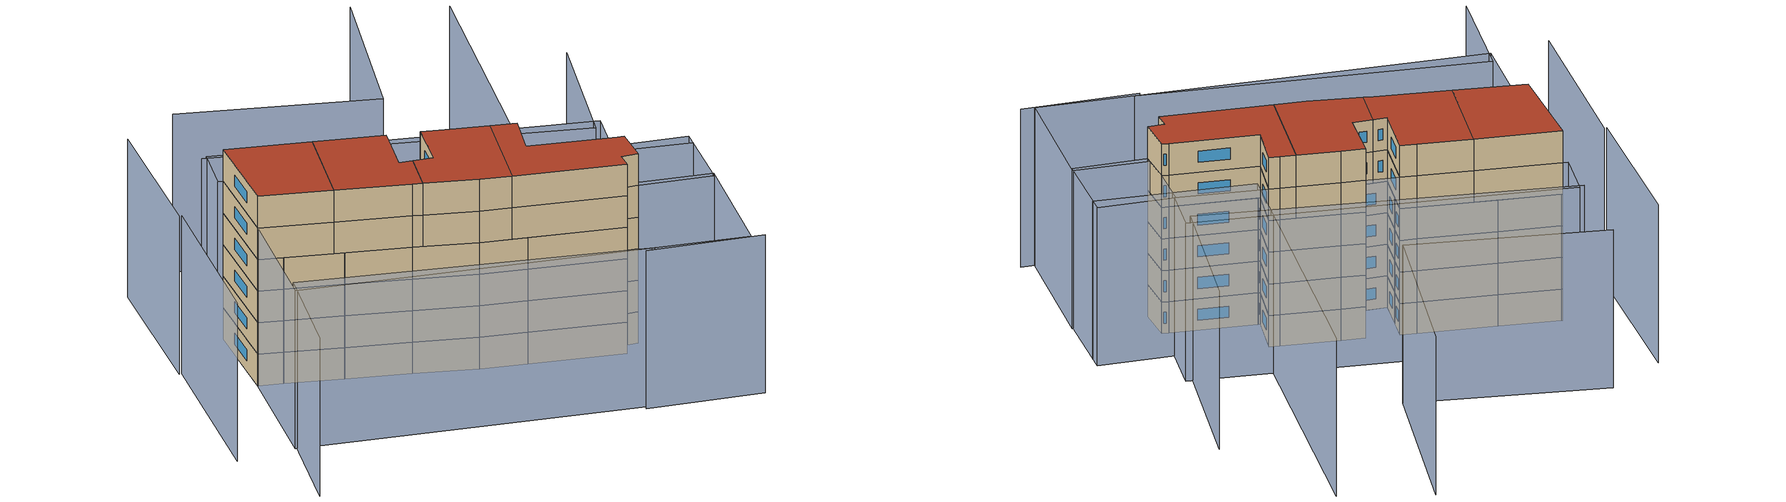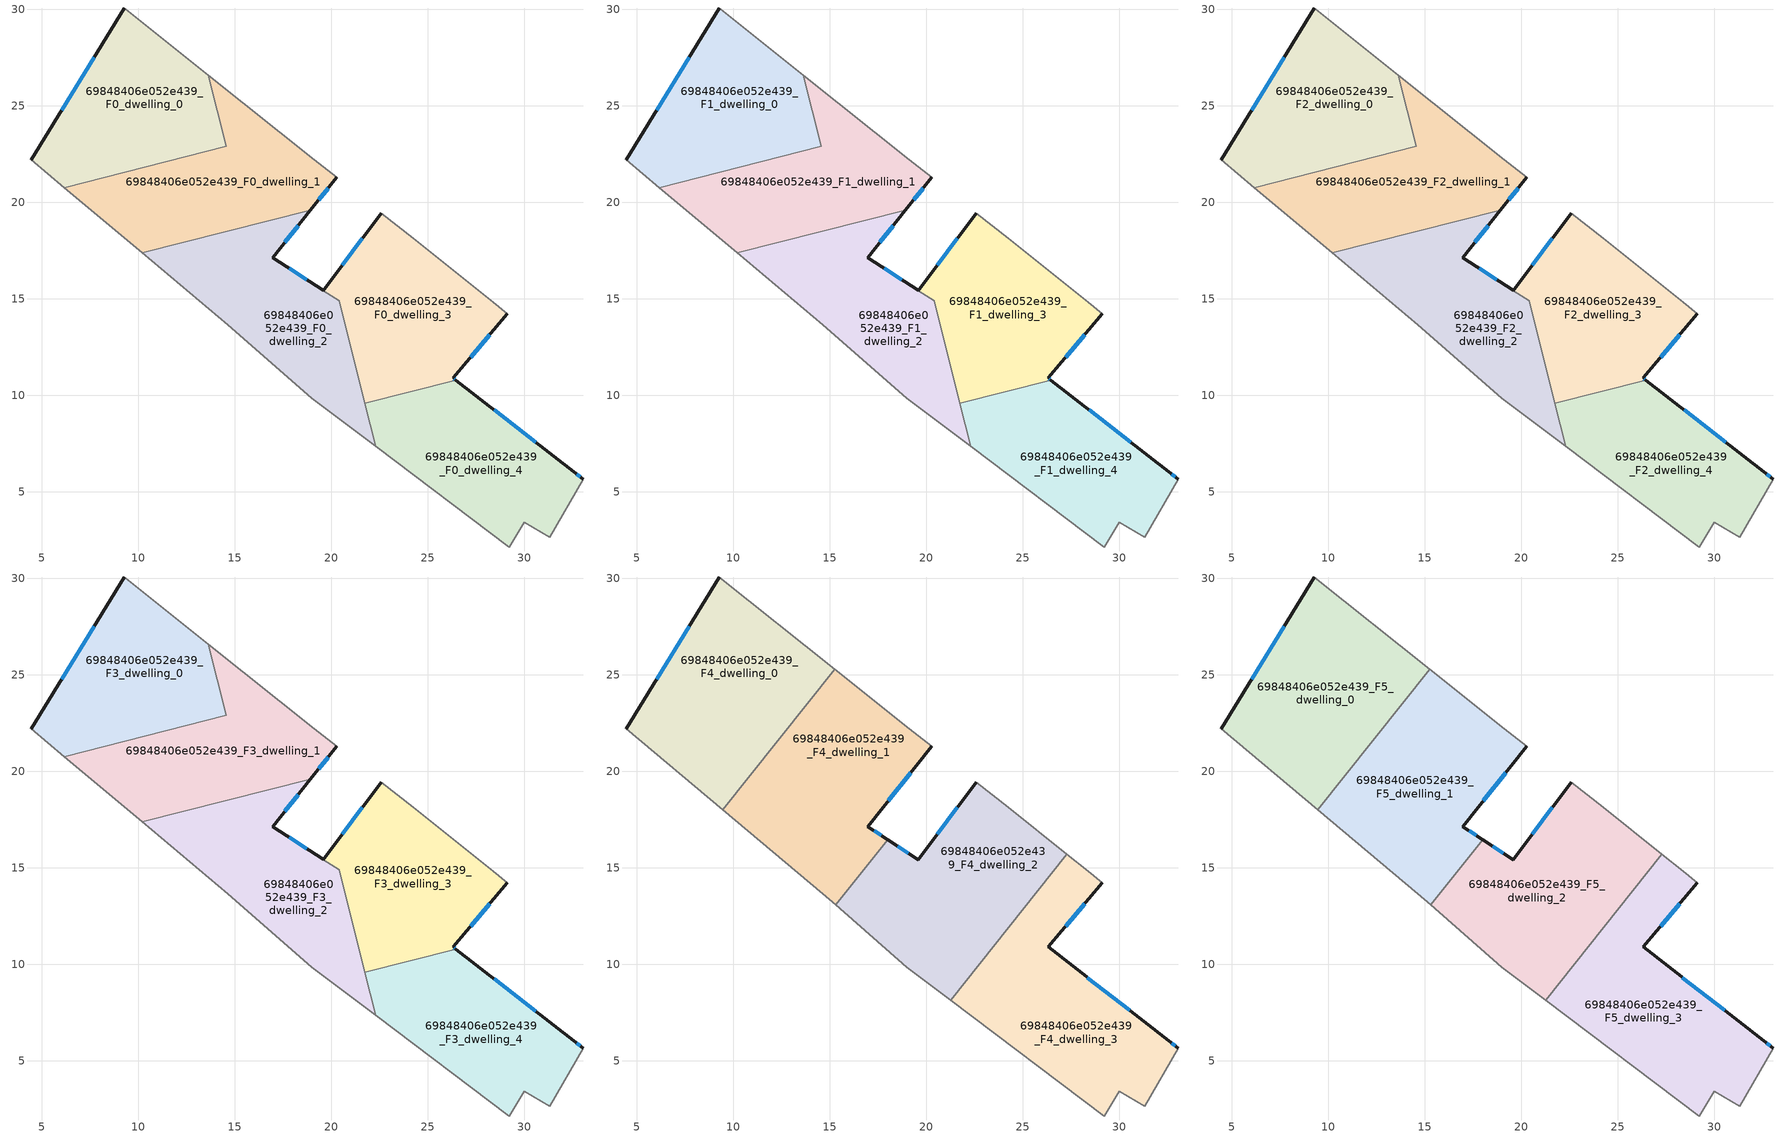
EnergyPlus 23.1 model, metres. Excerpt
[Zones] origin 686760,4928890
69848406e052e439_F0_dwelling_0
 floor ground (EU_floor_Construction): 13.63,26.59 14.57,22.9 6.16,20.77 4.45,22.21 9.27,30.08 9.34,30.02 z0
 wall outside (EU_wall_Construction): 9.27,30.08 4.45,22.21 z0:3
 wall adiabatic (EU_wall_Construction): 13.63,26.59 9.34,30.02 9.27,30.08 / 4.45,22.21 6.16,20.77 z0:3
 wall to 69848406e052e439_F0_dwelling_1 (EU_wall_Construction): 6.16,20.77 14.57,22.9 13.63,26.59 z0:3
 window (EU_Window_Construction): 7.7,27.52 6.02,24.77 z0.98:2.02
69848406e052e439_F0_dwelling_1
 floor ground (EU_floor_Construction): 19.12,22.21 20.27,21.3 18.91,19.6 10.19,17.39 6.16,20.77 14.57,22.9 13.63,26.59 z0
 wall outside (EU_wall_Construction): 18.91,19.6 20.27,21.3 z0:3
 wall adiabatic (EU_wall_Construction): 20.27,21.3 19.12,22.21 13.63,26.59 / 6.16,20.77 10.19,17.39 z0:3
 wall to 69848406e052e439_F0_dwelling_2 (EU_wall_Construction): 10.19,17.39 18.91,19.6 z0:3
 window (EU_Window_Construction): 19.36,20.15 19.83,20.74 z0.98:2.02
69848406e052e439_F0_dwelling_2
 floor ground (EU_floor_Construction): 18.91,19.6 16.95,17.14 20.4,14.92 22.31,7.35 18.98,9.87 14.63,13.66 10.19,17.39 z0
 wall outside (EU_wall_Construction): 19.59,15.44 16.95,17.14 18.91,19.6 z0:3
 wall adiabatic (EU_wall_Construction): 10.19,17.39 14.63,13.66 18.98,9.87 22.31,7.35 z0:3
 wall to 69848406e052e439_F0_dwelling_3 (EU_wall_Construction): 20.4,14.92 19.59,15.44 / 21.74,9.61 20.4,14.91 z0:3
 wall to 69848406e052e439_F0_dwelling_4 (EU_wall_Construction): 22.31,7.35 21.74,9.61 z0:3
 window (EU_Window_Construction): 17.59,17.94 18.28,18.8 / 18.73,15.99 17.81,16.58 z0.98:2.02
69848406e052e439_F0_dwelling_3
 floor ground (EU_floor_Construction): 28.38,14.82 29.12,14.24 26.31,10.91 26.45,10.8 21.74,9.61 20.4,14.92 19.59,15.44 22.58,19.45 24.23,18.14 z0
 wall outside (EU_wall_Construction): 26.45,10.8 26.31,10.91 29.12,14.24 / 22.58,19.45 19.59,15.44 z0:3
 wall to 69848406e052e439_F0_dwelling_4 (EU_wall_Construction): 21.74,9.61 26.45,10.8 z0:3
 wall adiabatic (EU_wall_Construction): 29.12,14.24 28.38,14.82 24.23,18.14 22.58,19.45 z0:3
 window (EU_Window_Construction): 26.4,10.83 26.36,10.87 / 21.61,18.14 20.56,16.74 / 27.22,11.99 28.21,13.15 z0.98:2.02
69848406e052e439_F0_dwelling_4
 floor ground (EU_floor_Construction): 32.57,6.04 33.05,5.67 31.31,2.66 30,3.43 29.22,2.15 22.31,7.35 21.74,9.61 26.45,10.8 z0
 wall outside (EU_wall_Construction): 33.05,5.67 32.57,6.04 26.45,10.8 z0:3
 wall adiabatic (EU_wall_Construction): 22.31,7.35 29.22,2.15 30,3.43 31.31,2.66 33.05,5.67 z0:3
 window (EU_Window_Construction): 30.58,7.58 28.44,9.25 / 32.89,5.79 32.73,5.92 z0.98:2.02
69848406e052e439_F1_dwelling_0
 floor to 69848406e052e439_F0_dwelling_0 (EU_floor_Construction): 13.63,26.59 14.57,22.9 6.16,20.77 4.45,22.21 9.27,30.08 9.34,30.02 z3
 wall outside (EU_wall_Construction): 9.27,30.08 4.45,22.21 z3:6
 wall adiabatic (EU_wall_Construction): 13.63,26.59 9.34,30.02 9.27,30.08 / 4.45,22.21 6.16,20.77 z3:6
 wall to 69848406e052e439_F1_dwelling_1 (EU_wall_Construction): 6.16,20.77 14.57,22.9 13.63,26.59 z3:6
 window (EU_Window_Construction): 7.7,27.52 6.02,24.77 z3.98:5.02
69848406e052e439_F1_dwelling_1
 floor to 69848406e052e439_F0_dwelling_1 (EU_floor_Construction): 19.12,22.21 20.27,21.3 18.91,19.6 10.19,17.39 6.16,20.77 14.57,22.9 13.63,26.59 z3
 wall outside (EU_wall_Construction): 18.91,19.6 20.27,21.3 z3:6
 wall adiabatic (EU_wall_Construction): 20.27,21.3 19.12,22.21 13.63,26.59 / 6.16,20.77 10.19,17.39 z3:6
 wall to 69848406e052e439_F1_dwelling_2 (EU_wall_Construction): 10.19,17.39 18.91,19.6 z3:6
 window (EU_Window_Construction): 19.36,20.15 19.83,20.74 z3.98:5.02
69848406e052e439_F1_dwelling_2
 floor to 69848406e052e439_F0_dwelling_2 (EU_floor_Construction): 18.91,19.6 16.95,17.14 20.4,14.92 22.31,7.35 18.98,9.87 14.63,13.66 10.19,17.39 z3
 wall outside (EU_wall_Construction): 19.59,15.44 16.95,17.14 18.91,19.6 z3:6
 wall adiabatic (EU_wall_Construction): 10.19,17.39 14.63,13.66 18.98,9.87 22.31,7.35 z3:6
 wall to 69848406e052e439_F1_dwelling_3 (EU_wall_Construction): 20.4,14.92 19.59,15.44 / 21.74,9.61 20.4,14.91 z3:6
 wall to 69848406e052e439_F1_dwelling_4 (EU_wall_Construction): 22.31,7.35 21.74,9.61 z3:6
 window (EU_Window_Construction): 17.59,17.94 18.28,18.8 / 18.73,15.99 17.81,16.58 z3.98:5.02
69848406e052e439_F1_dwelling_3
 floor to 69848406e052e439_F0_dwelling_3 (EU_floor_Construction): 28.38,14.82 29.12,14.24 26.31,10.91 26.45,10.8 21.74,9.61 20.4,14.92 19.59,15.44 22.58,19.45 24.23,18.14 z3
 wall outside (EU_wall_Construction): 26.45,10.8 26.31,10.91 29.12,14.24 / 22.58,19.45 19.59,15.44 z3:6
 wall to 69848406e052e439_F1_dwelling_4 (EU_wall_Construction): 21.74,9.61 26.45,10.8 z3:6
 wall adiabatic (EU_wall_Construction): 29.12,14.24 28.38,14.82 24.23,18.14 22.58,19.45 z3:6
 window (EU_Window_Construction): 26.4,10.83 26.36,10.87 / 21.61,18.14 20.56,16.74 / 27.22,11.99 28.21,13.15 z3.98:5.02
69848406e052e439_F1_dwelling_4
 floor to 69848406e052e439_F0_dwelling_4 (EU_floor_Construction): 32.57,6.04 33.05,5.67 31.31,2.66 30,3.43 29.22,2.15 22.31,7.35 21.74,9.61 26.45,10.8 z3
 wall outside (EU_wall_Construction): 33.05,5.67 32.57,6.04 26.45,10.8 z3:6
 wall adiabatic (EU_wall_Construction): 22.31,7.35 29.22,2.15 30,3.43 31.31,2.66 33.05,5.67 z3:6
 window (EU_Window_Construction): 30.58,7.58 28.44,9.25 / 32.89,5.79 32.73,5.92 z3.98:5.02
69848406e052e439_F2_dwelling_0
 floor to 69848406e052e439_F1_dwelling_0 (EU_floor_Construction): 13.63,26.59 14.57,22.9 6.16,20.77 4.45,22.21 9.27,30.08 9.34,30.02 z6
 wall outside (EU_wall_Construction): 9.27,30.08 4.45,22.21 z6:9
 wall adiabatic (EU_wall_Construction): 13.63,26.59 9.34,30.02 9.27,30.08 / 4.45,22.21 6.16,20.77 z6:9
 wall to 69848406e052e439_F2_dwelling_1 (EU_wall_Construction): 6.16,20.77 14.57,22.9 13.63,26.59 z6:9
 window (EU_Window_Construction): 7.7,27.52 6.02,24.77 z6.98:8.02
69848406e052e439_F2_dwelling_1
 floor to 69848406e052e439_F1_dwelling_1 (EU_floor_Construction): 19.12,22.21 20.27,21.3 18.91,19.6 10.19,17.39 6.16,20.77 14.57,22.9 13.63,26.59 z6
 wall outside (EU_wall_Construction): 18.91,19.6 20.27,21.3 z6:9
 wall adiabatic (EU_wall_Construction): 20.27,21.3 19.12,22.21 13.63,26.59 / 6.16,20.77 10.19,17.39 z6:9
 wall to 69848406e052e439_F2_dwelling_2 (EU_wall_Construction): 10.19,17.39 18.91,19.6 z6:9
 window (EU_Window_Construction): 19.36,20.15 19.83,20.74 z6.98:8.02
69848406e052e439_F2_dwelling_2
 floor to 69848406e052e439_F1_dwelling_2 (EU_floor_Construction): 18.91,19.6 16.95,17.14 20.4,14.92 22.31,7.35 18.98,9.87 14.63,13.66 10.19,17.39 z6
 wall outside (EU_wall_Construction): 19.59,15.44 16.95,17.14 18.91,19.6 z6:9
 wall adiabatic (EU_wall_Construction): 10.19,17.39 14.63,13.66 18.98,9.87 22.31,7.35 z6:9
 wall to 69848406e052e439_F2_dwelling_3 (EU_wall_Construction): 20.4,14.92 19.59,15.44 / 21.74,9.61 20.4,14.91 z6:9
 wall to 69848406e052e439_F2_dwelling_4 (EU_wall_Construction): 22.31,7.35 21.74,9.61 z6:9
 window (EU_Window_Construction): 17.59,17.94 18.28,18.8 / 18.73,15.99 17.81,16.58 z6.98:8.02
69848406e052e439_F2_dwelling_3
 floor to 69848406e052e439_F1_dwelling_3 (EU_floor_Construction): 28.38,14.82 29.12,14.24 26.31,10.91 26.45,10.8 21.74,9.61 20.4,14.92 19.59,15.44 22.58,19.45 24.23,18.14 z6
 wall outside (EU_wall_Construction): 26.45,10.8 26.31,10.91 29.12,14.24 / 22.58,19.45 19.59,15.44 z6:9
 wall to 69848406e052e439_F2_dwelling_4 (EU_wall_Construction): 21.74,9.61 26.45,10.8 z6:9
 wall adiabatic (EU_wall_Construction): 29.12,14.24 28.38,14.82 24.23,18.14 22.58,19.45 z6:9
 window (EU_Window_Construction): 26.4,10.83 26.36,10.87 / 21.61,18.14 20.56,16.74 / 27.22,11.99 28.21,13.15 z6.98:8.02
69848406e052e439_F2_dwelling_4
 floor to 69848406e052e439_F1_dwelling_4 (EU_floor_Construction): 32.57,6.04 33.05,5.67 31.31,2.66 30,3.43 29.22,2.15 22.31,7.35 21.74,9.61 26.45,10.8 z6
 wall outside (EU_wall_Construction): 33.05,5.67 32.57,6.04 26.45,10.8 z6:9
 wall adiabatic (EU_wall_Construction): 22.31,7.35 29.22,2.15 30,3.43 31.31,2.66 33.05,5.67 z6:9
 window (EU_Window_Construction): 30.58,7.58 28.44,9.25 / 32.89,5.79 32.73,5.92 z6.98:8.02
69848406e052e439_F3_dwelling_0
 floor to 69848406e052e439_F2_dwelling_0 (EU_floor_Construction): 13.63,26.59 14.57,22.9 6.16,20.77 4.45,22.21 9.27,30.08 9.34,30.02 z9
 wall outside (EU_wall_Construction): 9.27,30.08 4.45,22.21 z9:12
 wall adiabatic (EU_wall_Construction): 13.63,26.59 9.34,30.02 9.27,30.08 / 4.45,22.21 6.16,20.77 z9:12
 wall to 69848406e052e439_F3_dwelling_1 (EU_wall_Construction): 6.16,20.77 14.57,22.9 13.63,26.59 z9:12
 window (EU_Window_Construction): 7.7,27.52 6.02,24.77 z9.98:11.02
69848406e052e439_F3_dwelling_1
 floor to 69848406e052e439_F2_dwelling_1 (EU_floor_Construction): 19.12,22.21 20.27,21.3 18.91,19.6 10.19,17.39 6.16,20.77 14.57,22.9 13.63,26.59 z9
 wall outside (EU_wall_Construction): 18.91,19.6 20.27,21.3 z9:12
 wall adiabatic (EU_wall_Construction): 20.27,21.3 19.12,22.21 13.63,26.59 / 6.16,20.77 10.19,17.39 z9:12
 wall to 69848406e052e439_F3_dwelling_2 (EU_wall_Construction): 10.19,17.39 18.91,19.6 z9:12
 window (EU_Window_Construction): 19.36,20.15 19.83,20.74 z9.98:11.02
69848406e052e439_F3_dwelling_2
 floor to 69848406e052e439_F2_dwelling_2 (EU_floor_Construction): 18.91,19.6 16.95,17.14 20.4,14.92 22.31,7.35 18.98,9.87 14.63,13.66 10.19,17.39 z9
 wall outside (EU_wall_Construction): 19.59,15.44 16.95,17.14 18.91,19.6 z9:12
 wall adiabatic (EU_wall_Construction): 10.19,17.39 14.63,13.66 18.98,9.87 22.31,7.35 z9:12
 wall to 69848406e052e439_F3_dwelling_3 (EU_wall_Construction): 20.4,14.92 19.59,15.44 / 21.74,9.61 20.4,14.91 z9:12
 wall to 69848406e052e439_F3_dwelling_4 (EU_wall_Construction): 22.31,7.35 21.74,9.61 z9:12
 window (EU_Window_Construction): 17.59,17.94 18.28,18.8 / 18.73,15.99 17.81,16.58 z9.98:11.02
69848406e052e439_F3_dwelling_3
 floor to 69848406e052e439_F2_dwelling_3 (EU_floor_Construction): 28.38,14.82 29.12,14.24 26.31,10.91 26.45,10.8 21.74,9.61 20.4,14.92 19.59,15.44 22.58,19.45 24.23,18.14 z9
 wall outside (EU_wall_Construction): 26.45,10.8 26.31,10.91 29.12,14.24 / 22.58,19.45 19.59,15.44 z9:12
 wall to 69848406e052e439_F3_dwelling_4 (EU_wall_Construction): 21.74,9.61 26.45,10.8 z9:12
 wall adiabatic (EU_wall_Construction): 29.12,14.24 28.38,14.82 24.23,18.14 22.58,19.45 z9:12
 window (EU_Window_Construction): 26.4,10.83 26.36,10.87 / 21.61,18.14 20.56,16.74 / 27.22,11.99 28.21,13.15 z9.98:11.02
69848406e052e439_F3_dwelling_4
 floor to 69848406e052e439_F2_dwelling_4 (EU_floor_Construction): 32.57,6.04 33.05,5.67 31.31,2.66 30,3.43 29.22,2.15 22.31,7.35 21.74,9.61 26.45,10.8 z9
 wall outside (EU_wall_Construction): 33.05,5.67 32.57,6.04 26.45,10.8 z9:12
 wall adiabatic (EU_wall_Construction): 22.31,7.35 29.22,2.15 30,3.43 31.31,2.66 33.05,5.67 z9:12
 window (EU_Window_Construction): 30.58,7.58 28.44,9.25 / 32.89,5.79 32.73,5.92 z9.98:11.02
69848406e052e439_F4_dwelling_0
 floor to 69848406e052e439_F3_dwelling_0 (EU_floor_Construction): 13.63,26.59 14.27,24.06 13.04,22.52 6.16,20.77 4.45,22.21 9.27,30.08 z12
 floor to 69848406e052e439_F3_dwelling_1 (EU_floor_Construction): 13.04,22.52 9.45,18.01 6.16,20.77 z12; 15.26,25.29 14.27,24.06 13.63,26.59 z12
 wall outside (EU_wall_Construction): 9.27,30.08 4.45,22.21 z12:15
 wall to 69848406e052e439_F4_dwelling_1 (EU_wall_Construction): 9.45,18.01 15.26,25.29 z12:15
 wall adiabatic (EU_wall_Construction): 4.45,22.21 9.45,18.01 / 15.26,25.29 9.27,30.08 z12:15
 window (EU_Window_Construction): 7.7,27.52 6.02,24.77 z12.98:14.02
69848406e052e439_F4_dwelling_1
 floor to 69848406e052e439_F3_dwelling_1 (EU_floor_Construction): 19.12,22.21 20.27,21.3 18.91,19.6 10.19,17.39 9.45,18.01 13.04,22.52 14.57,22.9 14.27,24.06 15.26,25.29 z12
 floor to 69848406e052e439_F3_dwelling_0 (EU_floor_Construction): 14.27,24.06 14.57,22.9 13.04,22.52 z12
 floor to 69848406e052e439_F3_dwelling_2 (EU_floor_Construction): 18.91,19.6 16.95,17.14 17.99,16.46 15.29,13.08 14.63,13.66 10.19,17.39 z12
 wall outside (EU_wall_Construction): 17.99,16.46 16.95,17.14 20.27,21.3 z12:15
 wall adiabatic (EU_wall_Construction): 20.27,21.3 19.12,22.21 15.26,25.29 / 9.45,18.01 14.63,13.66 15.29,13.08 z12:15
 wall to 69848406e052e439_F4_dwelling_2 (EU_wall_Construction): 15.29,13.08 17.99,16.46 z12:15
 window (EU_Window_Construction): 18.03,18.49 19.19,19.94 / 17.65,16.68 17.29,16.92 z12.98:14.02
69848406e052e439_F4_dwelling_2
 floor to 69848406e052e439_F3_dwelling_2 (EU_floor_Construction): 20.4,14.91 21.91,8.96 21.26,8.15 18.98,9.87 15.29,13.08 17.99,16.46 z12
 floor to 69848406e052e439_F3_dwelling_3 (EU_floor_Construction): 24.23,18.14 27.28,15.7 22.59,9.82 21.74,9.61 20.4,14.92 19.59,15.44 22.58,19.45 z12
 floor to 69848406e052e439_F3_dwelling_4 (EU_floor_Construction): 22.59,9.82 21.91,8.96 21.74,9.61 z12
 wall outside (EU_wall_Construction): 22.58,19.45 19.59,15.44 17.99,16.46 z12:15
 wall adiabatic (EU_wall_Construction): 27.28,15.7 24.23,18.14 22.58,19.45 / 15.29,13.08 18.98,9.87 21.26,8.15 z12:15
 wall to 69848406e052e439_F4_dwelling_3 (EU_wall_Construction): 21.26,8.15 27.28,15.7 z12:15
 window (EU_Window_Construction): 19.07,15.77 18.51,16.13 / 21.61,18.14 20.56,16.74 z12.98:14.02
69848406e052e439_F4_dwelling_3
 floor to 69848406e052e439_F3_dwelling_3 (EU_floor_Construction): 28.38,14.82 29.12,14.24 26.31,10.91 26.45,10.8 22.59,9.82 27.28,15.7 z12
 floor to 69848406e052e439_F3_dwelling_4 (EU_floor_Construction): 32.57,6.04 33.05,5.67 31.31,2.66 30,3.43 29.22,2.15 22.31,7.35 21.91,8.96 22.59,9.82 26.45,10.8 z12
 floor to 69848406e052e439_F3_dwelling_2 (EU_floor_Construction): 21.91,8.96 22.31,7.35 21.26,8.15 z12
 wall outside (EU_wall_Construction): 33.05,5.67 32.57,6.04 26.31,10.91 29.12,14.24 z12:15
 wall adiabatic (EU_wall_Construction): 29.12,14.24 28.38,14.82 27.28,15.7 / 21.26,8.15 29.22,2.15 30,3.43 31.31,2.66 33.05,5.67 z12:15
 window (EU_Window_Construction): 27.22,11.99 28.21,13.15 / 30.54,7.62 28.35,9.32 / 32.89,5.79 32.73,5.92 z12.98:14.02
69848406e052e439_F5_dwelling_0
 floor to 69848406e052e439_F4_dwelling_0 (EU_floor_Construction): 15.26,25.29 9.45,18.01 4.45,22.21 9.27,30.08 z15
 wall outside (EU_wall_Construction): 9.27,30.08 4.45,22.21 z15:18
 wall to 69848406e052e439_F5_dwelling_1 (EU_wall_Construction): 9.45,18.01 15.26,25.29 z15:18
 wall adiabatic (EU_wall_Construction): 4.45,22.21 9.45,18.01 / 15.26,25.29 9.27,30.08 z15:18
 window (EU_Window_Construction): 7.7,27.52 6.02,24.77 z15.98:17.02
 roof outside (EU_roof_Construction): 9.45,18.01 15.26,25.29 9.27,30.08 4.45,22.21 z18
69848406e052e439_F5_dwelling_1
 floor to 69848406e052e439_F4_dwelling_1 (EU_floor_Construction): 19.12,22.21 20.27,21.3 16.95,17.14 17.99,16.46 15.29,13.08 14.63,13.66 9.45,18.01 15.26,25.29 z15
 wall outside (EU_wall_Construction): 17.99,16.46 16.95,17.14 20.27,21.3 z15:18
 wall adiabatic (EU_wall_Construction): 20.27,21.3 19.12,22.21 15.26,25.29 / 9.45,18.01 14.63,13.66 15.29,13.08 z15:18
 wall to 69848406e052e439_F5_dwelling_2 (EU_wall_Construction): 15.29,13.08 17.99,16.46 z15:18
 window (EU_Window_Construction): 18.03,18.49 19.19,19.94 / 17.65,16.68 17.29,16.92 z15.98:17.02
 roof outside (EU_roof_Construction): 17.99,16.46 16.95,17.14 20.27,21.3 19.12,22.21 15.26,25.29 9.45,18.01 14.63,13.66 15.29,13.08 z18
69848406e052e439_F5_dwelling_2
 floor to 69848406e052e439_F4_dwelling_2 (EU_floor_Construction): 24.23,18.14 27.28,15.7 21.26,8.15 18.98,9.87 15.29,13.08 17.99,16.46 19.59,15.44 22.58,19.45 z15
 wall outside (EU_wall_Construction): 22.58,19.45 19.59,15.44 17.99,16.46 z15:18
 wall adiabatic (EU_wall_Construction): 27.28,15.7 24.23,18.14 22.58,19.45 / 15.29,13.08 18.98,9.87 21.26,8.15 z15:18
 wall to 69848406e052e439_F5_dwelling_3 (EU_wall_Construction): 21.26,8.15 27.28,15.7 z15:18
 window (EU_Window_Construction): 19.07,15.77 18.51,16.13 / 21.61,18.14 20.56,16.74 z15.98:17.02
 roof outside (EU_roof_Construction): 21.26,8.15 27.28,15.7 24.23,18.14 22.58,19.45 19.59,15.44 17.99,16.46 15.29,13.08 18.98,9.87 z18
69848406e052e439_F5_dwelling_3
 floor to 69848406e052e439_F4_dwelling_3 (EU_floor_Construction): 29.12,14.24 26.31,10.91 32.57,6.04 33.05,5.67 31.31,2.66 30,3.43 29.22,2.15 21.26,8.15 27.28,15.7 28.38,14.82 z15
 wall outside (EU_wall_Construction): 33.05,5.67 32.57,6.04 26.31,10.91 29.12,14.24 z15:18
 wall adiabatic (EU_wall_Construction): 29.12,14.24 28.38,14.82 27.28,15.7 / 21.26,8.15 29.22,2.15 30,3.43 31.31,2.66 33.05,5.67 z15:18
 window (EU_Window_Construction): 27.22,11.99 28.21,13.15 / 30.54,7.62 28.35,9.32 / 32.89,5.79 32.73,5.92 z15.98:17.02
 roof outside (EU_roof_Construction): 31.31,2.66 33.05,5.67 32.57,6.04 26.31,10.91 29.12,14.24 28.38,14.82 27.28,15.7 21.26,8.15 29.22,2.15 30,3.43 z18
shading: 22.36,-5.72 31.16,-11.51 / -8,4.91 -1.45,13.32 / -1.45,13.32 23.24,-5.92 / 40.41,4.25 28.98,12.84 / 28.98,12.84 46.84,36.59 / 46.49,23.31 37.27,12.38 / 37.27,12.38 11.38,34.21 / 2.06,28.62 -7.46,14.47 / 10.13,41.38 1.83,28.72 / 41.23,42.9 29.9,29.7 / 29.9,29.7 16.18,41.48 / 41.16,5.36 36.87,-1.05 / 36.87,-1.05 31.13,2.79 / 31.13,2.79 35.41,9.2 / 35.41,9.2 41.16,5.36 / 4.45,22.21 37.2,-0.76 / 37.2,-0.76 30.18,-10.77 / 30.18,-10.77 -2.57,12.2 / -2.57,12.2 4.45,22.21 / 35.5,9.13 8.88,30.38 / 8.88,30.38 11.9,34.17 / 11.9,34.17 38.52,12.92 / 38.52,12.92 35.5,9.13 z0:15
[Building]
EU S2 Campaign: North Axis=0; Terrain=City; Solar Distribution=FullExterior
[Site:Location]
Bologna: Latitude=44.5; Longitude=11.25; Time Zone=1; Elevation=37
[SizingPeriod:WeatherFileDays]
AnnualSizingPeriod: Begin Month=1; Begin Day of Month=1; End Month=12; End Day of Month=31; Day of Week for Start Day=Monday; Use Weather File Daylight Saving Period=No; Use Weather File Rain and Snow Indicators=No
[MATERIAL]
EU_InternalMass_Material: Roughness=MediumRough; Thickness=0.1; Conductivity=1; Density=1800; Specific Heat=900; Thermal Absorptance=0.9; Solar Absorptance=0.7; Visible Absorptance=0.7
[MATERIAL:NOMASS] Roughness=MediumRough; Thermal Absorptance=0.9; Solar Absorptance=0.7; Visible Absorptance=0.7
Name | Thermal Resistance
EU_wall_NoMass | 0.905828
EU_roof_NoMass | 0.37593
EU_floor_NoMass | 0.67114
[WINDOWMATERIAL:SIMPLEGLAZINGSYSTEM]
EU_Window_SimpleGlazing: UFactor=4.52486; Solar Heat Gain Coefficient=0.85; Visible Transmittance=0.85
[CONSTRUCTION]
EU_wall_Construction: EU_wall_NoMass
EU_roof_Construction: EU_roof_NoMass
EU_floor_Construction: EU_floor_NoMass
EU_Window_Construction: EU_Window_SimpleGlazing
EU_InternalMass_Construction: EU_InternalMass_Material
[ZONE] Type=1; Multiplier=1; Ceiling Height=autocalculate; Floor Area=autocalculate; Part of Total Floor Area=Yes
Name | Volume
69848406e052e439_F0_dwelling_0; 69848406e052e439_F1_dwelling_0; 69848406e052e439_F2_dwelling_0; 69848406e052e439_F3_dwelling_0 | 157.132
69848406e052e439_F4_dwelling_0; 69848406e052e439_F5_dwelling_0 | 196.41
69848406e052e439_F0_dwelling_1; 69848406e052e439_F1_dwelling_1; 69848406e052e439_F2_dwelling_1; 69848406e052e439_F3_dwelling_1 | 160.365
69848406e052e439_F4_dwelling_1; 69848406e052e439_F5_dwelling_1 | 196.401
69848406e052e439_F0_dwelling_2; 69848406e052e439_F1_dwelling_2; 69848406e052e439_F2_dwelling_2; 69848406e052e439_F3_dwelling_2 | 159.16
69848406e052e439_F4_dwelling_2; 69848406e052e439_F5_dwelling_2 | 196.408
69848406e052e439_F0_dwelling_3; 69848406e052e439_F1_dwelling_3; 69848406e052e439_F2_dwelling_3; 69848406e052e439_F3_dwelling_3 | 155.104
69848406e052e439_F4_dwelling_3; 69848406e052e439_F5_dwelling_3 | 196.412
69848406e052e439_F0_dwelling_4; 69848406e052e439_F1_dwelling_4; 69848406e052e439_F2_dwelling_4; 69848406e052e439_F3_dwelling_4 | 153.896
[INTERNALMASS] Construction=EU_InternalMass_Construction
Name | Zone or ZoneList | Surface Area
69848406e052e439_F0_dwelling_0_EU_InternalMass | 69848406e052e439_F0_dwelling_0 | 52.3776
69848406e052e439_F0_dwelling_1_EU_InternalMass | 69848406e052e439_F0_dwelling_1 | 53.454
69848406e052e439_F0_dwelling_2_EU_InternalMass | 69848406e052e439_F0_dwelling_2 | 53.0527
69848406e052e439_F0_dwelling_3_EU_InternalMass | 69848406e052e439_F0_dwelling_3 | 51.699
69848406e052e439_F0_dwelling_4_EU_InternalMass | 69848406e052e439_F0_dwelling_4 | 51.2996
69848406e052e439_F1_dwelling_0_EU_InternalMass | 69848406e052e439_F1_dwelling_0 | 52.3776
69848406e052e439_F1_dwelling_1_EU_InternalMass | 69848406e052e439_F1_dwelling_1 | 53.454
69848406e052e439_F1_dwelling_2_EU_InternalMass | 69848406e052e439_F1_dwelling_2 | 53.0527
69848406e052e439_F1_dwelling_3_EU_InternalMass | 69848406e052e439_F1_dwelling_3 | 51.699
69848406e052e439_F1_dwelling_4_EU_InternalMass | 69848406e052e439_F1_dwelling_4 | 51.2996
69848406e052e439_F2_dwelling_0_EU_InternalMass | 69848406e052e439_F2_dwelling_0 | 52.3776
69848406e052e439_F2_dwelling_1_EU_InternalMass | 69848406e052e439_F2_dwelling_1 | 53.454
69848406e052e439_F2_dwelling_2_EU_InternalMass | 69848406e052e439_F2_dwelling_2 | 53.0527
69848406e052e439_F2_dwelling_3_EU_InternalMass | 69848406e052e439_F2_dwelling_3 | 51.699
69848406e052e439_F2_dwelling_4_EU_InternalMass | 69848406e052e439_F2_dwelling_4 | 51.2996
69848406e052e439_F3_dwelling_0_EU_InternalMass | 69848406e052e439_F3_dwelling_0 | 52.3776
69848406e052e439_F3_dwelling_1_EU_InternalMass | 69848406e052e439_F3_dwelling_1 | 53.454
69848406e052e439_F3_dwelling_2_EU_InternalMass | 69848406e052e439_F3_dwelling_2 | 53.0527
69848406e052e439_F3_dwelling_3_EU_InternalMass | 69848406e052e439_F3_dwelling_3 | 51.699
69848406e052e439_F3_dwelling_4_EU_InternalMass | 69848406e052e439_F3_dwelling_4 | 51.2996
69848406e052e439_F4_dwelling_0_EU_InternalMass | 69848406e052e439_F4_dwelling_0 | 65.4702
69848406e052e439_F4_dwelling_1_EU_InternalMass | 69848406e052e439_F4_dwelling_1 | 65.4674
69848406e052e439_F4_dwelling_2_EU_InternalMass | 69848406e052e439_F4_dwelling_2 | 65.4693
69848406e052e439_F4_dwelling_3_EU_InternalMass | 69848406e052e439_F4_dwelling_3 | 65.4712
69848406e052e439_F5_dwelling_0_EU_InternalMass | 69848406e052e439_F5_dwelling_0 | 65.4702
69848406e052e439_F5_dwelling_1_EU_InternalMass | 69848406e052e439_F5_dwelling_1 | 65.4674
69848406e052e439_F5_dwelling_2_EU_InternalMass | 69848406e052e439_F5_dwelling_2 | 65.4693
69848406e052e439_F5_dwelling_3_EU_InternalMass | 69848406e052e439_F5_dwelling_3 | 65.4712
[OTHEREQUIPMENT] Fuel Type=Electricity; Design Level Calculation Method=Watts/Area; Power per Zone Floor Area=1; Fraction Latent=0; Fraction Radiant=0; Fraction Lost=0; Carbon Dioxide Generation Rate=0; EndUse Subcategory=EU_Step8_InternalGains
Name | Zone or ZoneList or Space or SpaceList | Schedule
EU_Step8_InternalGain_69848406e052e439_F0_dwelling_0_f000 | 69848406e052e439_F0_dwelling_0 | EU_Step8_GainSchedule_69848406e052e439_F0_dwelling_0_f000
EU_Step8_InternalGain_69848406e052e439_F0_dwelling_1_f000 | 69848406e052e439_F0_dwelling_1 | EU_Step8_GainSchedule_69848406e052e439_F0_dwelling_1_f000
EU_Step8_InternalGain_69848406e052e439_F0_dwelling_2_f000 | 69848406e052e439_F0_dwelling_2 | EU_Step8_GainSchedule_69848406e052e439_F0_dwelling_2_f000
EU_Step8_InternalGain_69848406e052e439_F0_dwelling_3_f000 | 69848406e052e439_F0_dwelling_3 | EU_Step8_GainSchedule_69848406e052e439_F0_dwelling_3_f000
EU_Step8_InternalGain_69848406e052e439_F0_dwelling_4_f000 | 69848406e052e439_F0_dwelling_4 | EU_Step8_GainSchedule_69848406e052e439_F0_dwelling_4_f000
EU_Step8_InternalGain_69848406e052e439_F1_dwelling_0_f000 | 69848406e052e439_F1_dwelling_0 | EU_Step8_GainSchedule_69848406e052e439_F1_dwelling_0_f000
EU_Step8_InternalGain_69848406e052e439_F1_dwelling_1_f000 | 69848406e052e439_F1_dwelling_1 | EU_Step8_GainSchedule_69848406e052e439_F1_dwelling_1_f000
EU_Step8_InternalGain_69848406e052e439_F1_dwelling_2_f000 | 69848406e052e439_F1_dwelling_2 | EU_Step8_GainSchedule_69848406e052e439_F1_dwelling_2_f000
EU_Step8_InternalGain_69848406e052e439_F1_dwelling_3_f000 | 69848406e052e439_F1_dwelling_3 | EU_Step8_GainSchedule_69848406e052e439_F1_dwelling_3_f000
EU_Step8_InternalGain_69848406e052e439_F1_dwelling_4_f000 | 69848406e052e439_F1_dwelling_4 | EU_Step8_GainSchedule_69848406e052e439_F1_dwelling_4_f000
EU_Step8_InternalGain_69848406e052e439_F2_dwelling_0_f000 | 69848406e052e439_F2_dwelling_0 | EU_Step8_GainSchedule_69848406e052e439_F2_dwelling_0_f000
EU_Step8_InternalGain_69848406e052e439_F2_dwelling_1_f000 | 69848406e052e439_F2_dwelling_1 | EU_Step8_GainSchedule_69848406e052e439_F2_dwelling_1_f000
EU_Step8_InternalGain_69848406e052e439_F2_dwelling_2_f000 | 69848406e052e439_F2_dwelling_2 | EU_Step8_GainSchedule_69848406e052e439_F2_dwelling_2_f000
EU_Step8_InternalGain_69848406e052e439_F2_dwelling_3_f000 | 69848406e052e439_F2_dwelling_3 | EU_Step8_GainSchedule_69848406e052e439_F2_dwelling_3_f000
EU_Step8_InternalGain_69848406e052e439_F2_dwelling_4_f000 | 69848406e052e439_F2_dwelling_4 | EU_Step8_GainSchedule_69848406e052e439_F2_dwelling_4_f000
EU_Step8_InternalGain_69848406e052e439_F3_dwelling_0_f000 | 69848406e052e439_F3_dwelling_0 | EU_Step8_GainSchedule_69848406e052e439_F3_dwelling_0_f000
EU_Step8_InternalGain_69848406e052e439_F3_dwelling_1_f000 | 69848406e052e439_F3_dwelling_1 | EU_Step8_GainSchedule_69848406e052e439_F3_dwelling_1_f000
EU_Step8_InternalGain_69848406e052e439_F3_dwelling_2_f000 | 69848406e052e439_F3_dwelling_2 | EU_Step8_GainSchedule_69848406e052e439_F3_dwelling_2_f000
EU_Step8_InternalGain_69848406e052e439_F3_dwelling_3_f000 | 69848406e052e439_F3_dwelling_3 | EU_Step8_GainSchedule_69848406e052e439_F3_dwelling_3_f000
EU_Step8_InternalGain_69848406e052e439_F3_dwelling_4_f000 | 69848406e052e439_F3_dwelling_4 | EU_Step8_GainSchedule_69848406e052e439_F3_dwelling_4_f000
EU_Step8_InternalGain_69848406e052e439_F4_dwelling_0_f000 | 69848406e052e439_F4_dwelling_0 | EU_Step8_GainSchedule_69848406e052e439_F4_dwelling_0_f000
EU_Step8_InternalGain_69848406e052e439_F4_dwelling_1_f000 | 69848406e052e439_F4_dwelling_1 | EU_Step8_GainSchedule_69848406e052e439_F4_dwelling_1_f000
EU_Step8_InternalGain_69848406e052e439_F4_dwelling_2_f000 | 69848406e052e439_F4_dwelling_2 | EU_Step8_GainSchedule_69848406e052e439_F4_dwelling_2_f000
EU_Step8_InternalGain_69848406e052e439_F4_dwelling_3_f000 | 69848406e052e439_F4_dwelling_3 | EU_Step8_GainSchedule_69848406e052e439_F4_dwelling_3_f000
EU_Step8_InternalGain_69848406e052e439_F5_dwelling_0_f000 | 69848406e052e439_F5_dwelling_0 | EU_Step8_GainSchedule_69848406e052e439_F5_dwelling_0_f000
EU_Step8_InternalGain_69848406e052e439_F5_dwelling_1_f000 | 69848406e052e439_F5_dwelling_1 | EU_Step8_GainSchedule_69848406e052e439_F5_dwelling_1_f000
EU_Step8_InternalGain_69848406e052e439_F5_dwelling_2_f000 | 69848406e052e439_F5_dwelling_2 | EU_Step8_GainSchedule_69848406e052e439_F5_dwelling_2_f000
EU_Step8_InternalGain_69848406e052e439_F5_dwelling_3_f000 | 69848406e052e439_F5_dwelling_3 | EU_Step8_GainSchedule_69848406e052e439_F5_dwelling_3_f000
[ZONEVENTILATION:DESIGNFLOWRATE] Schedule=EU_AlwaysOn; Design Flow Rate Calculation Method=AirChanges/Hour; Air Changes per Hour=0.73129; Ventilation Type=Natural; Fan Pressure Rise=0; Fan Total Efficiency=1; Constant Term Coefficient=1; Temperature Term Coefficient=0; Velocity Term Coefficient=0; Velocity Squared Term Coefficient=0; Minimum Indoor Temperature=-100; Maximum Indoor Temperature=100; Delta Temperature=-100; Minimum Outdoor Temperature=-100; Maximum Outdoor Temperature=100; Maximum Wind Speed=40
Name | Zone or ZoneList or Space or SpaceList
EU_ConstantAir_69848406e052e439_F0_dwelling_0 | 69848406e052e439_F0_dwelling_0
EU_ConstantAir_69848406e052e439_F0_dwelling_1 | 69848406e052e439_F0_dwelling_1
EU_ConstantAir_69848406e052e439_F0_dwelling_2 | 69848406e052e439_F0_dwelling_2
EU_ConstantAir_69848406e052e439_F0_dwelling_3 | 69848406e052e439_F0_dwelling_3
EU_ConstantAir_69848406e052e439_F0_dwelling_4 | 69848406e052e439_F0_dwelling_4
EU_ConstantAir_69848406e052e439_F1_dwelling_0 | 69848406e052e439_F1_dwelling_0
EU_ConstantAir_69848406e052e439_F1_dwelling_1 | 69848406e052e439_F1_dwelling_1
EU_ConstantAir_69848406e052e439_F1_dwelling_2 | 69848406e052e439_F1_dwelling_2
EU_ConstantAir_69848406e052e439_F1_dwelling_3 | 69848406e052e439_F1_dwelling_3
EU_ConstantAir_69848406e052e439_F1_dwelling_4 | 69848406e052e439_F1_dwelling_4
EU_ConstantAir_69848406e052e439_F2_dwelling_0 | 69848406e052e439_F2_dwelling_0
EU_ConstantAir_69848406e052e439_F2_dwelling_1 | 69848406e052e439_F2_dwelling_1
EU_ConstantAir_69848406e052e439_F2_dwelling_2 | 69848406e052e439_F2_dwelling_2
EU_ConstantAir_69848406e052e439_F2_dwelling_3 | 69848406e052e439_F2_dwelling_3
EU_ConstantAir_69848406e052e439_F2_dwelling_4 | 69848406e052e439_F2_dwelling_4
EU_ConstantAir_69848406e052e439_F3_dwelling_0 | 69848406e052e439_F3_dwelling_0
EU_ConstantAir_69848406e052e439_F3_dwelling_1 | 69848406e052e439_F3_dwelling_1
EU_ConstantAir_69848406e052e439_F3_dwelling_2 | 69848406e052e439_F3_dwelling_2
EU_ConstantAir_69848406e052e439_F3_dwelling_3 | 69848406e052e439_F3_dwelling_3
EU_ConstantAir_69848406e052e439_F3_dwelling_4 | 69848406e052e439_F3_dwelling_4
EU_ConstantAir_69848406e052e439_F4_dwelling_0 | 69848406e052e439_F4_dwelling_0
EU_ConstantAir_69848406e052e439_F4_dwelling_1 | 69848406e052e439_F4_dwelling_1
EU_ConstantAir_69848406e052e439_F4_dwelling_2 | 69848406e052e439_F4_dwelling_2
EU_ConstantAir_69848406e052e439_F4_dwelling_3 | 69848406e052e439_F4_dwelling_3
EU_ConstantAir_69848406e052e439_F5_dwelling_0 | 69848406e052e439_F5_dwelling_0
EU_ConstantAir_69848406e052e439_F5_dwelling_1 | 69848406e052e439_F5_dwelling_1
EU_ConstantAir_69848406e052e439_F5_dwelling_2 | 69848406e052e439_F5_dwelling_2
EU_ConstantAir_69848406e052e439_F5_dwelling_3 | 69848406e052e439_F5_dwelling_3
[HVACTEMPLATE:THERMOSTAT] Constant Heating Setpoint=20; Constant Cooling Setpoint=50
EU_HeatOnly_69848406e052e439_F0_dwelling_0; EU_HeatOnly_69848406e052e439_F0_dwelling_1; EU_HeatOnly_69848406e052e439_F0_dwelling_2; EU_HeatOnly_69848406e052e439_F0_dwelling_3; EU_HeatOnly_69848406e052e439_F0_dwelling_4; EU_HeatOnly_69848406e052e439_F1_dwelling_0; EU_HeatOnly_69848406e052e439_F1_dwelling_1; EU_HeatOnly_69848406e052e439_F1_dwelling_2; EU_HeatOnly_69848406e052e439_F1_dwelling_3; EU_HeatOnly_69848406e052e439_F1_dwelling_4; EU_HeatOnly_69848406e052e439_F2_dwelling_0; EU_HeatOnly_69848406e052e439_F2_dwelling_1; EU_HeatOnly_69848406e052e439_F2_dwelling_2; EU_HeatOnly_69848406e052e439_F2_dwelling_3; EU_HeatOnly_69848406e052e439_F2_dwelling_4; EU_HeatOnly_69848406e052e439_F3_dwelling_0; EU_HeatOnly_69848406e052e439_F3_dwelling_1; EU_HeatOnly_69848406e052e439_F3_dwelling_2; EU_HeatOnly_69848406e052e439_F3_dwelling_3; EU_HeatOnly_69848406e052e439_F3_dwelling_4; EU_HeatOnly_69848406e052e439_F4_dwelling_0; EU_HeatOnly_69848406e052e439_F4_dwelling_1; EU_HeatOnly_69848406e052e439_F4_dwelling_2; EU_HeatOnly_69848406e052e439_F4_dwelling_3; EU_HeatOnly_69848406e052e439_F5_dwelling_0; EU_HeatOnly_69848406e052e439_F5_dwelling_1; EU_HeatOnly_69848406e052e439_F5_dwelling_2; EU_HeatOnly_69848406e052e439_F5_dwelling_3
[HVACTEMPLATE:ZONE:IDEALLOADSAIRSYSTEM] System Availability Schedule=EU_AlwaysOn; Maximum Heating Supply Air Temperature=50; Minimum Cooling Supply Air Temperature=13; Maximum Heating Supply Air Humidity Ratio=0.0156; Minimum Cooling Supply Air Humidity Ratio=0.0077; Heating Limit=NoLimit; Cooling Limit=NoLimit; Heating Availability Schedule=EU_AlwaysOn; Cooling Availability Schedule=EU_CoolingOff; Dehumidification Control Type=ConstantSensibleHeatRatio; Cooling Sensible Heat Ratio=0.7; Dehumidification Setpoint=60; Humidification Control Type=None; Humidification Setpoint=30; Outdoor Air Method=None; Outdoor Air Flow Rate per Person=0.00944; Outdoor Air Flow Rate per Zone Floor Area=0; Outdoor Air Flow Rate per Zone=0; Demand Controlled Ventilation Type=None; Outdoor Air Economizer Type=NoEconomizer; Heat Recovery Type=None; Sensible Heat Recovery Effectiveness=0.7; Latent Heat Recovery Effectiveness=0.65
Name | Template Thermostat
69848406e052e439_F0_dwelling_0 | EU_HeatOnly_69848406e052e439_F0_dwelling_0
69848406e052e439_F0_dwelling_1 | EU_HeatOnly_69848406e052e439_F0_dwelling_1
69848406e052e439_F0_dwelling_2 | EU_HeatOnly_69848406e052e439_F0_dwelling_2
69848406e052e439_F0_dwelling_3 | EU_HeatOnly_69848406e052e439_F0_dwelling_3
69848406e052e439_F0_dwelling_4 | EU_HeatOnly_69848406e052e439_F0_dwelling_4
69848406e052e439_F1_dwelling_0 | EU_HeatOnly_69848406e052e439_F1_dwelling_0
69848406e052e439_F1_dwelling_1 | EU_HeatOnly_69848406e052e439_F1_dwelling_1
69848406e052e439_F1_dwelling_2 | EU_HeatOnly_69848406e052e439_F1_dwelling_2
69848406e052e439_F1_dwelling_3 | EU_HeatOnly_69848406e052e439_F1_dwelling_3
69848406e052e439_F1_dwelling_4 | EU_HeatOnly_69848406e052e439_F1_dwelling_4
69848406e052e439_F2_dwelling_0 | EU_HeatOnly_69848406e052e439_F2_dwelling_0
69848406e052e439_F2_dwelling_1 | EU_HeatOnly_69848406e052e439_F2_dwelling_1
69848406e052e439_F2_dwelling_2 | EU_HeatOnly_69848406e052e439_F2_dwelling_2
69848406e052e439_F2_dwelling_3 | EU_HeatOnly_69848406e052e439_F2_dwelling_3
69848406e052e439_F2_dwelling_4 | EU_HeatOnly_69848406e052e439_F2_dwelling_4
69848406e052e439_F3_dwelling_0 | EU_HeatOnly_69848406e052e439_F3_dwelling_0
69848406e052e439_F3_dwelling_1 | EU_HeatOnly_69848406e052e439_F3_dwelling_1
69848406e052e439_F3_dwelling_2 | EU_HeatOnly_69848406e052e439_F3_dwelling_2
69848406e052e439_F3_dwelling_3 | EU_HeatOnly_69848406e052e439_F3_dwelling_3
69848406e052e439_F3_dwelling_4 | EU_HeatOnly_69848406e052e439_F3_dwelling_4
69848406e052e439_F4_dwelling_0 | EU_HeatOnly_69848406e052e439_F4_dwelling_0
69848406e052e439_F4_dwelling_1 | EU_HeatOnly_69848406e052e439_F4_dwelling_1
69848406e052e439_F4_dwelling_2 | EU_HeatOnly_69848406e052e439_F4_dwelling_2
69848406e052e439_F4_dwelling_3 | EU_HeatOnly_69848406e052e439_F4_dwelling_3
69848406e052e439_F5_dwelling_0 | EU_HeatOnly_69848406e052e439_F5_dwelling_0
69848406e052e439_F5_dwelling_1 | EU_HeatOnly_69848406e052e439_F5_dwelling_1
69848406e052e439_F5_dwelling_2 | EU_HeatOnly_69848406e052e439_F5_dwelling_2
69848406e052e439_F5_dwelling_3 | EU_HeatOnly_69848406e052e439_F5_dwelling_3
[SIZING:ZONE] Zone Cooling Design Supply Air Temperature Input Method=SupplyAirTemperature; Zone Cooling Design Supply Air Temperature=13; Zone Heating Design Supply Air Temperature Input Method=SupplyAirTemperature; Zone Heating Design Supply Air Temperature=50; Zone Cooling Design Supply Air Humidity Ratio=0.008; Zone Heating Design Supply Air Humidity Ratio=0.008; Cooling Design Air Flow Method=DesignDay; Cooling Design Air Flow Rate=0; Cooling Minimum Air Flow per Zone Floor Area=0.000762; Cooling Minimum Air Flow=0; Cooling Minimum Air Flow Fraction=0.2; Heating Design Air Flow Method=DesignDay; Heating Design Air Flow Rate=0; Heating Maximum Air Flow per Zone Floor Area=0.002032; Heating Maximum Air Flow=0.141576; Heating Maximum Air Flow Fraction=0.3; Account for Dedicated Outdoor Air System=No; Dedicated Outdoor Air System Control Strategy=NeutralSupplyAir; Dedicated Outdoor Air Low Setpoint Temperature for Design=autosize; Dedicated Outdoor Air High Setpoint Temperature for Design=autosize; Zone Load Sizing Method=Sensible Load Only No Latent Load; Zone Latent Cooling Design Supply Air Humidity Ratio Input Method=HumidityRatioDifference; Zone Cooling Design Supply Air Humidity Ratio Difference=0.005; Zone Latent Heating Design Supply Air Humidity Ratio Input Method=HumidityRatioDifference; Zone Humidification Design Supply Air Humidity Ratio Difference=0.005
69848406e052e439_F0_dwelling_0; 69848406e052e439_F0_dwelling_1; 69848406e052e439_F0_dwelling_2; 69848406e052e439_F0_dwelling_3; 69848406e052e439_F0_dwelling_4; 69848406e052e439_F1_dwelling_0; 69848406e052e439_F1_dwelling_1; 69848406e052e439_F1_dwelling_2; 69848406e052e439_F1_dwelling_3; 69848406e052e439_F1_dwelling_4; 69848406e052e439_F2_dwelling_0; 69848406e052e439_F2_dwelling_1; 69848406e052e439_F2_dwelling_2; 69848406e052e439_F2_dwelling_3; 69848406e052e439_F2_dwelling_4; 69848406e052e439_F3_dwelling_0; 69848406e052e439_F3_dwelling_1; 69848406e052e439_F3_dwelling_2; 69848406e052e439_F3_dwelling_3; 69848406e052e439_F3_dwelling_4; 69848406e052e439_F4_dwelling_0; 69848406e052e439_F4_dwelling_1; 69848406e052e439_F4_dwelling_2; 69848406e052e439_F4_dwelling_3; 69848406e052e439_F5_dwelling_0; 69848406e052e439_F5_dwelling_1; 69848406e052e439_F5_dwelling_2; 69848406e052e439_F5_dwelling_3
[SCHEDULE:CONSTANT]
Name | Hourly Value
EU_AlwaysOn | 1
EU_CoolingOff | 0
[SCHEDULE:FILE] Column Number=1; Rows to Skip at Top=0; Number of Hours of Data=8760; Column Separator=Comma; Interpolate to Timestep=No; Minutes per Item=60; Adjust Schedule for Daylight Savings=Yes
Name | File
EU_Step8_GainSchedule_69848406e052e439_F0_dwelling_0_f000 | ../../schedules/69848406e052e439/69848406e052e439_F0_dwelling_0_f000_gain.csv
EU_Step8_GainSchedule_69848406e052e439_F0_dwelling_1_f000 | ../../schedules/69848406e052e439/69848406e052e439_F0_dwelling_1_f000_gain.csv
EU_Step8_GainSchedule_69848406e052e439_F0_dwelling_2_f000 | ../../schedules/69848406e052e439/69848406e052e439_F0_dwelling_2_f000_gain.csv
EU_Step8_GainSchedule_69848406e052e439_F0_dwelling_3_f000 | ../../schedules/69848406e052e439/69848406e052e439_F0_dwelling_3_f000_gain.csv
EU_Step8_GainSchedule_69848406e052e439_F0_dwelling_4_f000 | ../../schedules/69848406e052e439/69848406e052e439_F0_dwelling_4_f000_gain.csv
EU_Step8_GainSchedule_69848406e052e439_F1_dwelling_0_f000 | ../../schedules/69848406e052e439/69848406e052e439_F1_dwelling_0_f000_gain.csv
EU_Step8_GainSchedule_69848406e052e439_F1_dwelling_1_f000 | ../../schedules/69848406e052e439/69848406e052e439_F1_dwelling_1_f000_gain.csv
EU_Step8_GainSchedule_69848406e052e439_F1_dwelling_2_f000 | ../../schedules/69848406e052e439/69848406e052e439_F1_dwelling_2_f000_gain.csv
EU_Step8_GainSchedule_69848406e052e439_F1_dwelling_3_f000 | ../../schedules/69848406e052e439/69848406e052e439_F1_dwelling_3_f000_gain.csv
EU_Step8_GainSchedule_69848406e052e439_F1_dwelling_4_f000 | ../../schedules/69848406e052e439/69848406e052e439_F1_dwelling_4_f000_gain.csv
EU_Step8_GainSchedule_69848406e052e439_F2_dwelling_0_f000 | ../../schedules/69848406e052e439/69848406e052e439_F2_dwelling_0_f000_gain.csv
EU_Step8_GainSchedule_69848406e052e439_F2_dwelling_1_f000 | ../../schedules/69848406e052e439/69848406e052e439_F2_dwelling_1_f000_gain.csv
EU_Step8_GainSchedule_69848406e052e439_F2_dwelling_2_f000 | ../../schedules/69848406e052e439/69848406e052e439_F2_dwelling_2_f000_gain.csv
EU_Step8_GainSchedule_69848406e052e439_F2_dwelling_3_f000 | ../../schedules/69848406e052e439/69848406e052e439_F2_dwelling_3_f000_gain.csv
EU_Step8_GainSchedule_69848406e052e439_F2_dwelling_4_f000 | ../../schedules/69848406e052e439/69848406e052e439_F2_dwelling_4_f000_gain.csv
EU_Step8_GainSchedule_69848406e052e439_F3_dwelling_0_f000 | ../../schedules/69848406e052e439/69848406e052e439_F3_dwelling_0_f000_gain.csv
EU_Step8_GainSchedule_69848406e052e439_F3_dwelling_1_f000 | ../../schedules/69848406e052e439/69848406e052e439_F3_dwelling_1_f000_gain.csv
EU_Step8_GainSchedule_69848406e052e439_F3_dwelling_2_f000 | ../../schedules/69848406e052e439/69848406e052e439_F3_dwelling_2_f000_gain.csv
EU_Step8_GainSchedule_69848406e052e439_F3_dwelling_3_f000 | ../../schedules/69848406e052e439/69848406e052e439_F3_dwelling_3_f000_gain.csv
EU_Step8_GainSchedule_69848406e052e439_F3_dwelling_4_f000 | ../../schedules/69848406e052e439/69848406e052e439_F3_dwelling_4_f000_gain.csv
EU_Step8_GainSchedule_69848406e052e439_F4_dwelling_0_f000 | ../../schedules/69848406e052e439/69848406e052e439_F4_dwelling_0_f000_gain.csv
EU_Step8_GainSchedule_69848406e052e439_F4_dwelling_1_f000 | ../../schedules/69848406e052e439/69848406e052e439_F4_dwelling_1_f000_gain.csv
EU_Step8_GainSchedule_69848406e052e439_F4_dwelling_2_f000 | ../../schedules/69848406e052e439/69848406e052e439_F4_dwelling_2_f000_gain.csv
EU_Step8_GainSchedule_69848406e052e439_F4_dwelling_3_f000 | ../../schedules/69848406e052e439/69848406e052e439_F4_dwelling_3_f000_gain.csv
EU_Step8_GainSchedule_69848406e052e439_F5_dwelling_0_f000 | ../../schedules/69848406e052e439/69848406e052e439_F5_dwelling_0_f000_gain.csv
EU_Step8_GainSchedule_69848406e052e439_F5_dwelling_1_f000 | ../../schedules/69848406e052e439/69848406e052e439_F5_dwelling_1_f000_gain.csv
EU_Step8_GainSchedule_69848406e052e439_F5_dwelling_2_f000 | ../../schedules/69848406e052e439/69848406e052e439_F5_dwelling_2_f000_gain.csv
EU_Step8_GainSchedule_69848406e052e439_F5_dwelling_3_f000 | ../../schedules/69848406e052e439/69848406e052e439_F5_dwelling_3_f000_gain.csv
